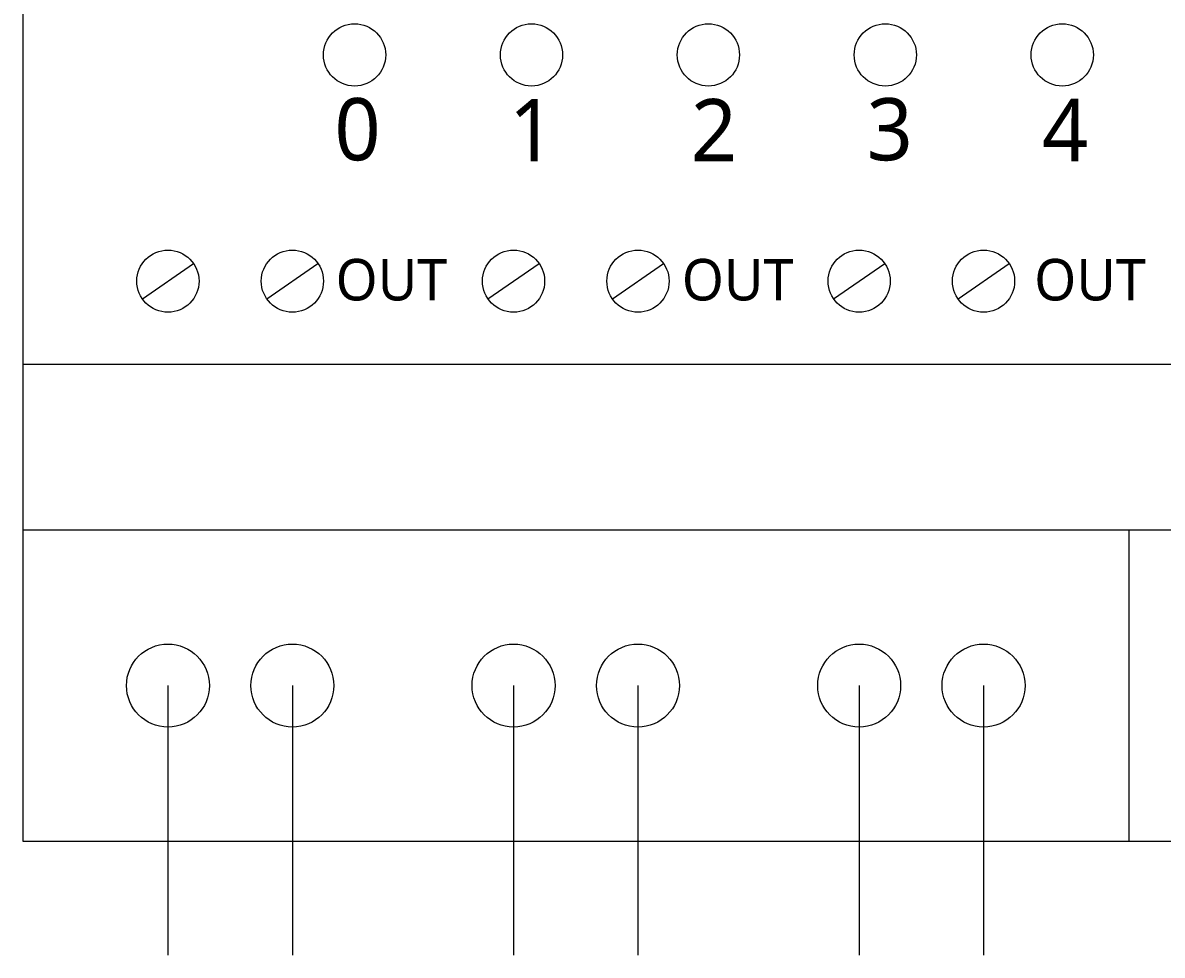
# Model space of a CAD drawing. Header units: millimetres. Extents: x 36 to 196, y -69 to 32.
# Drawn here: x 36 to 90.9, y -69 to -24 of the extents above; entities that cross this region are included whole.
import ezdxf

# ---------------------------------------------------------------- set-up
doc = ezdxf.new("R2010")
doc.units = ezdxf.units.MM
doc.header["$LTSCALE"] = 20
doc.layers.add('Ontwerplaag-1', color=7, linetype='Continuous')
doc.styles.add('@Malgun Gothic', font='malgun.ttf')

msp = doc.modelspace()

# ---------------------------------------------------------------- linework, layer by layer
at = {"layer": 'Ontwerplaag-1', "color": 7, "linetype": 'Continuous', "lineweight": 5, "transparency": 33554687}
for p, q in [((36, 26.5), (36, -63.5)), ((36, 26.5), (36, -63.5)), ((41.767, -37.355), (44.233, -35.645)), ((47.767, -37.355), (50.233, -35.645)), ((58.434, -37.355), (60.899, -35.645)), ((64.434, -37.355), (66.899, -35.645)), ((75.101, -37.355), (77.566, -35.645)), ((81.101, -37.355), (83.566, -35.645)), ((36, -40.5), (196, -40.5)), ((36, -40.5), (196, -40.5)), ((196, -48.5), (36, -48.5)), ((196, -48.5), (36, -48.5)), ((89.333, -48.5), (89.333, -63.5)), ((43, -56), (43, -69)), ((49, -56), (49, -69)), ((59.667, -56), (59.667, -69)), ((65.667, -56), (65.667, -69)), ((76.333, -56), (76.333, -69)), ((82.333, -56), (82.333, -69)), ((36, -63.5), (196, -63.5)), ((36, -63.5), (196, -63.5))]:
    msp.add_line(p, q, dxfattribs=at)
for centre, radius in [((52, -25.592), 1.5), ((60.532, -25.592), 1.5), ((69.063, -25.592), 1.5), ((77.595, -25.592), 1.5), ((86.127, -25.592), 1.5), ((43, -36.5), 1.5), ((49, -36.5), 1.5), ((59.667, -36.5), 1.5), ((65.667, -36.5), 1.5), ((76.333, -36.5), 1.5), ((82.333, -36.5), 1.5), ((43, -56), 2), ((49, -56), 2), ((59.667, -56), 2), ((65.667, -56), 2), ((76.333, -56), 2), ((82.333, -56), 2)]:
    msp.add_circle(centre, radius, dxfattribs=at)

# ---------------------------------------------------------------- texts
at = {"layer": 'Ontwerplaag-1', "color": 7, "transparency": 33554687, "attachment_point": 7, "style": '@Malgun Gothic'}
for s, insert, char_height, line_spacing_factor in [('0', (51.026, -30.717), 3, 0.669344), ('1', (59.444, -30.717), 3, 0.669344), ('2', (68.212, -30.717), 3, 0.669344), ('3', (76.691, -30.717), 3, 0.669344), ('4', (85.155, -30.717), 3, 0.669344), ('OUT', (51.083, -37.459), 2, 1.004011), ('OUT', (67.779, -37.459), 2, 1.004011), ('OUT', (84.772, -37.459), 2, 1.004011)]:
    msp.add_mtext(s, dxfattribs=dict(at, insert=insert, char_height=char_height, line_spacing_factor=line_spacing_factor))

doc.saveas('drawing.dxf')
